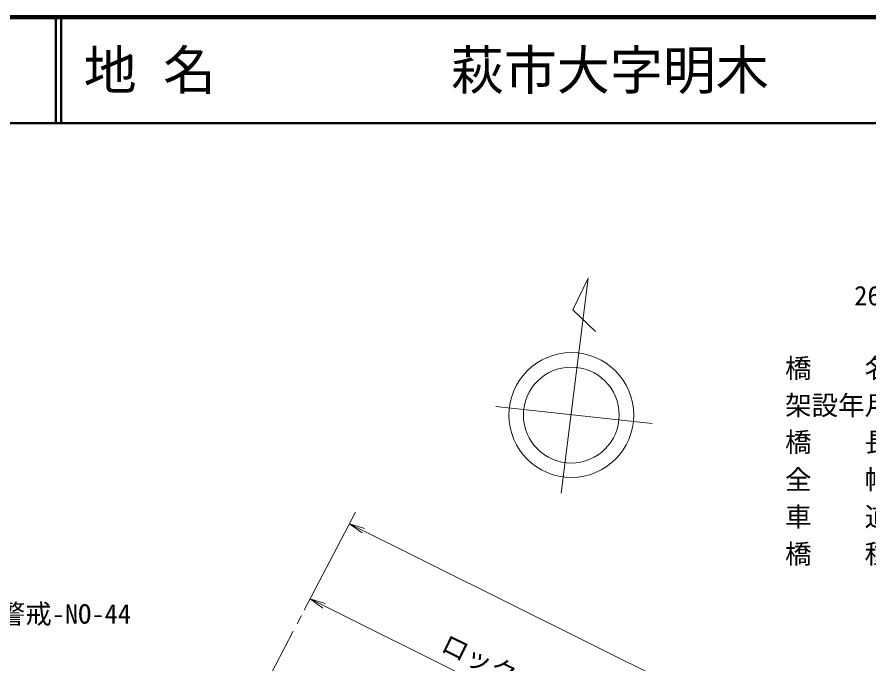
# Model space of a CAD drawing. Units: millimetres, scale not verified. Extents: x 40000 to 680000, y 20000 to 380000.
# Drawn here: x 364097 to 444467, y 319026 to 380000 of the extents above; entities that cross this region are included whole.
import ezdxf
from ezdxf.enums import TextEntityAlignment as Align

# ---------------------------------------------------------------- set-up
doc = ezdxf.new("R2010")
doc.units = ezdxf.units.MM
doc.header["$LTSCALE"] = 1000
for name, color, linetype, lineweight in [('M-BMK-SRVR', 3, 'Continuous', 13), ('M-STR-STR1', 1, 'Continuous', 13), ('M-STR-STR3', 7, 'Continuous', 13), ('M-STR-STRC', 7, 'Continuous', 13), ('M-TTL', 2, 'Continuous', 140), ('M-TTL-LINE', 7, 'Continuous', 50)]:
    doc.layers.add(name, color=color, linetype=linetype, lineweight=lineweight)
doc.layers.add('M-TTL-TXT', color=7, linetype='Continuous')
doc.styles.add('ＭＳ ゴシック', font='')
doc.styles.get('ＭＳ ゴシック').set_extended_font_data('MS Gothic')

# ---------------------------------------------------------------- blocks, each defined once
blk = doc.blocks.new('open_arrow')
at = {"color": 0, "linetype": 'Continuous', "lineweight": -2}
blk.add_lwpolyline([(7.5, 1.25), (0, 0), (7.5, -1.25)], dxfattribs=at)

msp = doc.modelspace()

# ---------------------------------------------------------------- linework, layer by layer
at = {"layer": 'M-BMK-SRVR'}
for p, q in [((415435, 335132), (417980, 355375)), ((417980, 355375), (416540, 352414)), ((416540, 352414), (418683, 350372)), ((409253, 343302), (424009, 341697)), ((396030, 333322), (391196, 324088)), ((390943, 323605), (390527, 322809)), ((390161, 322110), (376475, 295966))]:
    msp.add_line(p, q, dxfattribs=at)
for radius in [5885, 4520]:
    msp.add_circle((416386, 342485), radius, dxfattribs=at)
at = {"layer": 'M-STR-STR3'}
for p, q in [((425863, 317124), (395460, 332233)), ((429091, 306588), (391755, 325156))]:
    msp.add_line(p, q, dxfattribs=at)
at = {"layer": 'M-TTL'}
msp.add_line((680000, 380000), (40000, 380000), dxfattribs=at)
at = {"layer": 'M-TTL-LINE'}
for p, q in [((367750, 380000), (367750, 370000)), ((368250, 380000), (368250, 370000)), ((40000, 370000), (680000, 370000))]:
    msp.add_line(p, q, dxfattribs=at)

# ---------------------------------------------------------------- block references
at = {"layer": 'M-STR-STR3', "xscale": 193, "yscale": 193, "rotation": 333.6}
for p in [(395460, 332233), (391755, 325156)]:
    msp.add_blockref('open_arrow', p, dxfattribs=at)

# ---------------------------------------------------------------- texts
at = {"layer": 'M-STR-STR1', "style": 'ＭＳ ゴシック'}
for s, p in [('262-NO-270', (443075, 352275)), ('橋\u3000\u3000名', (436553, 345436)), ('架設年月', (436554, 341936)), ('橋\u3000  長', (436552, 338474)), ('全\u3000\u3000幅', (436554, 334936)), ('車\u3000\u3000道', (436554, 331436)), ('橋\u3000\u3000種', (436555, 327936))]:
    msp.add_text(s, height=1833, rotation=0.005, dxfattribs=at).set_placement(p, align=Align.BOTTOM_LEFT)
at = {"layer": 'M-STR-STR3', "style": 'ＭＳ ゴシック'}
msp.add_text('ロックネット', height=1833, rotation=333.837, dxfattribs=at).set_placement((404738, 321948), align=Align.TOP_LEFT)
at = {"layer": 'M-STR-STRC', "style": 'ＭＳ ゴシック'}
msp.add_text('警戒-NO-44', height=1833, rotation=0.005, dxfattribs=at).set_placement((362367, 322273), align=Align.BOTTOM_LEFT)
at = {"layer": 'M-TTL-TXT', "style": 'ＭＳ ゴシック'}
for s, p in [('地 名', (370380, 375000)), ('萩市大字明木', (405024, 375000))]:
    msp.add_text(s, height=3666, dxfattribs=at).set_placement(p, align=Align.MIDDLE_LEFT)

doc.saveas('drawing.dxf')
